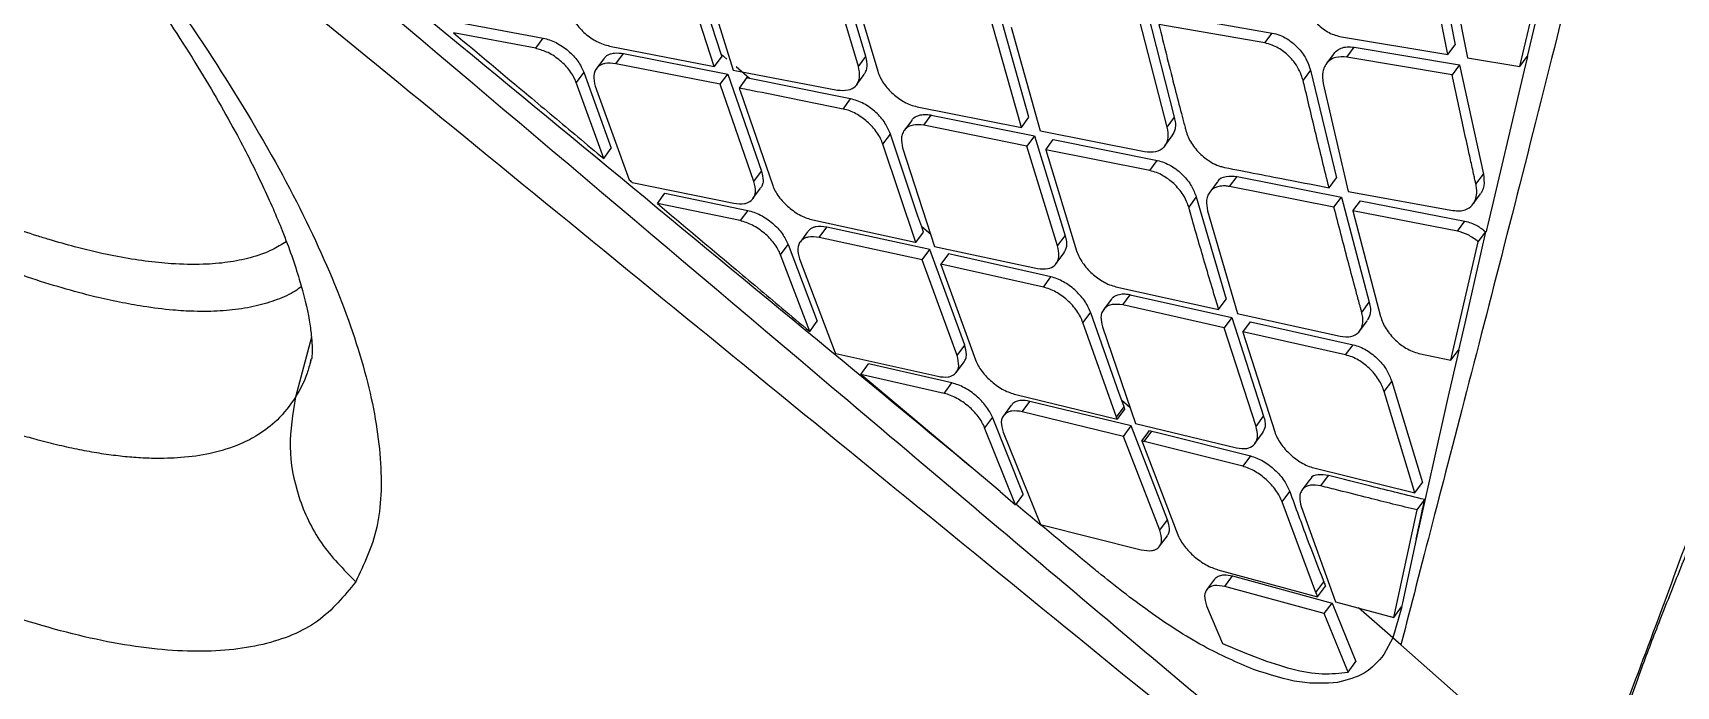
# Model space of a CAD drawing. Extents: x 832 to 912, y 781 to 934.
# Drawn here: x 899.266 to 901.46, y 873.64 to 874.512 of the extents above; entities that cross this region are included whole.
import ezdxf

# ---------------------------------------------------------------- set-up
doc = ezdxf.new("R2010")
doc.units = 0
doc.header["$MEASUREMENT"] = 0
doc.layers.add('1', color=4, linetype='Continuous')

# ---------------------------------------------------------------- blocks, each defined once
blk = doc.blocks.new('2026 SOVEREIGN HL')
at = {"layer": '1', "color": 3, "linetype": 'Continuous', "lineweight": 25}
for p, q in [((69.4059, 77.5516), (69.436, 77.4015)), ((69.522, 77.3726), (69.566, 77.5573)), ((68.1073, 77.4006), (67.9497, 77.5304)), ((69.4262, 77.3882), (69.3961, 77.5383)), ((69.4222, 77.5345), (69.4521, 77.3839)), ((68.4463, 77.3724), (68.4036, 77.5054)), ((68.4135, 77.5189), (68.4554, 77.3891)), ((68.4303, 77.5008), (68.4717, 77.3675)), ((68.639, 77.3723), (68.599, 77.5073)), ((68.6489, 77.3858), (68.6089, 77.5207)), ((68.6246, 77.5027), (68.6647, 77.3661)), ((69.5502, 77.4634), (69.5318, 77.3859)), ((68.8666, 77.3046), (68.8276, 77.4426)), ((69.0244, 77.4464), (69.0608, 77.3048)), ((69.05, 77.4419), (69.1914, 77.4171)), ((68.2081, 77.3967), (68.0984, 77.4173)), ((68.1084, 77.4309), (68.2181, 77.4103)), ((68.8566, 77.2911), (68.8177, 77.4292)), ((68.8819, 77.286), (68.8432, 77.4245)), ((69.0145, 77.433), (69.0509, 77.2914)), ((69.1815, 77.4038), (69.0402, 77.4285)), ((69.1815, 77.4038), (69.1914, 77.4171)), ((68.2081, 77.3967), (68.2181, 77.4103)), ((68.3068, 77.3997), (68.4418, 77.3733)), ((69.284, 77.4118), (69.4262, 77.3882)), ((69.2913, 77.3849), (69.3011, 77.3982)), ((69.3011, 77.3982), (69.4417, 77.3745)), ((69.4262, 77.3882), (69.436, 77.4015)), ((68.299, 77.3828), (68.2889, 77.3692)), ((68.315, 77.3761), (68.3251, 77.3897)), ((68.4544, 77.3487), (68.315, 77.3761)), ((68.3251, 77.3897), (68.4644, 77.3623)), ((68.4418, 77.3733), (68.4463, 77.3724)), ((68.4564, 77.3861), (68.4464, 77.3725)), ((68.4554, 77.3891), (68.4564, 77.3861)), ((68.4633, 77.3824), (68.4554, 77.3891)), ((68.4934, 77.3565), (68.4756, 77.3718)), ((68.639, 77.3723), (68.6489, 77.3858)), ((69.2733, 77.389), (69.2635, 77.3758)), ((69.4318, 77.3611), (69.2913, 77.3849)), ((69.4417, 77.3744), (69.4318, 77.3611)), ((69.4417, 77.3745), (69.4735, 77.2284)), ((69.4521, 77.3839), (69.522, 77.3726)), ((69.522, 77.3726), (69.5318, 77.3859)), ((69.5322, 77.3858), (69.5278, 77.3673)), ((68.2722, 77.3648), (68.2622, 77.3511)), ((68.2989, 77.2494), (68.2622, 77.3511)), ((68.2722, 77.3648), (68.309, 77.2631)), ((68.4544, 77.3487), (68.4644, 77.3622)), ((68.4994, 77.2187), (68.4544, 77.3487)), ((68.4644, 77.3623), (68.5095, 77.2324)), ((68.4717, 77.3675), (68.6109, 77.341)), ((68.6105, 77.3329), (68.4934, 77.3565)), ((68.6368, 77.3483), (68.6468, 77.3619)), ((69.2425, 77.3675), (69.2327, 77.3542)), ((69.2425, 77.3676), (69.2774, 77.2238)), ((69.2596, 77.3498), (69.2928, 77.2055)), ((69.5278, 77.3673), (69.4997, 77.2481)), ((68.2875, 77.3462), (68.3328, 77.221)), ((68.4809, 77.3398), (68.5246, 77.2135)), ((68.6286, 77.3292), (68.6105, 77.3329)), ((68.6186, 77.3156), (68.6286, 77.3292)), ((68.7174, 77.3187), (68.8566, 77.2911)), ((68.7263, 77.294), (68.7363, 77.3075)), ((68.7363, 77.3075), (68.8739, 77.2798)), ((68.8566, 77.2911), (68.8666, 77.3045)), ((69.0608, 77.3048), (69.0509, 77.2914)), ((68.6716, 77.2686), (68.6817, 77.2822)), ((68.7184, 77.1727), (68.6818, 77.282)), ((68.7101, 77.3004), (68.7001, 77.2869)), ((68.8639, 77.2662), (68.7263, 77.294)), ((69.0212, 77.2585), (68.8819, 77.286)), ((68.2989, 77.2494), (68.309, 77.2631)), ((68.7158, 77.1375), (68.6716, 77.2686)), ((68.698, 77.2636), (68.7407, 77.132)), ((68.8739, 77.2798), (68.8639, 77.2662)), ((68.905, 77.1328), (68.8639, 77.2662)), ((68.8739, 77.2798), (68.9151, 77.1464)), ((68.8892, 77.2612), (68.8991, 77.2747)), ((68.8892, 77.2612), (68.9304, 77.1261)), ((69.0282, 77.2333), (68.8892, 77.2612)), ((68.8991, 77.2747), (69.0382, 77.2468)), ((69.048, 77.2663), (69.0579, 77.2798)), ((69.0282, 77.2333), (69.0381, 77.2468)), ((69.4997, 77.2482), (69.4793, 77.1612)), ((68.337, 77.2174), (68.4725, 77.1897)), ((68.4994, 77.2187), (68.5095, 77.2324)), ((69.1179, 77.2178), (69.108, 77.2044)), ((69.1347, 77.2121), (69.1446, 77.2255)), ((69.1446, 77.2256), (69.2839, 77.198)), ((69.2675, 77.2104), (69.2774, 77.2238)), ((69.4636, 77.2151), (69.4735, 77.2284)), ((68.3705, 77.1894), (68.3807, 77.2031)), ((68.3807, 77.2031), (68.4912, 77.1802)), ((68.4982, 77.196), (68.5083, 77.2097)), ((69.09, 77.1982), (69.0801, 77.1847)), ((69.09, 77.1982), (69.1301, 77.0616)), ((69.274, 77.1846), (69.1347, 77.2121)), ((69.274, 77.1845), (69.2839, 77.198)), ((69.2839, 77.198), (69.3211, 77.0575)), ((69.2928, 77.2055), (69.4328, 77.1801)), ((69.4598, 77.1888), (69.4697, 77.2022)), ((68.481, 77.1665), (68.3705, 77.1893)), ((68.4911, 77.1802), (68.481, 77.1665)), ((68.7235, 77.1582), (68.7184, 77.1727)), ((69.1053, 77.1796), (69.145, 77.0424)), ((69.2993, 77.1796), (69.3362, 77.0386)), ((69.4389, 77.1525), (69.2993, 77.1796)), ((69.3092, 77.193), (69.4488, 77.1659)), ((68.5712, 77.1517), (68.5611, 77.1379)), ((68.5782, 77.1674), (68.7148, 77.1377)), ((68.5866, 77.1441), (68.5968, 77.1578)), ((68.7342, 77.1278), (68.5968, 77.1578)), ((68.7158, 77.1375), (68.7259, 77.1513)), ((68.7259, 77.1513), (68.7235, 77.1582)), ((68.7356, 77.1478), (68.7235, 77.1582)), ((69.4389, 77.1525), (69.4488, 77.1659)), ((69.4667, 77.1383), (69.4766, 77.1517)), ((69.4765, 77.1516), (69.4706, 77.1258)), ((69.478, 77.1559), (69.477, 77.1514)), ((69.4793, 77.1612), (69.4781, 77.1559)), ((68.535, 77.1209), (68.5452, 77.1346)), ((68.5452, 77.1346), (68.5841, 77.0324)), ((68.7241, 77.114), (68.5866, 77.1441)), ((68.7241, 77.114), (68.7342, 77.1278)), ((68.7809, 77.0001), (68.7342, 77.1278)), ((68.7407, 77.132), (68.8779, 77.1028)), ((68.905, 77.1328), (68.9151, 77.1464)), ((69.4302, 76.98), (69.4667, 77.1383)), ((68.5739, 77.0186), (68.535, 77.1209)), ((68.5601, 77.1155), (68.6078, 76.9901)), ((68.7707, 76.9862), (68.7241, 77.114)), ((68.7591, 77.1222), (68.7489, 77.1085)), ((68.8859, 77.0777), (68.7489, 77.1085)), ((68.7491, 77.108), (68.7954, 76.9805)), ((68.7672, 77.1204), (68.7591, 77.1222)), ((68.8804, 77.095), (68.7672, 77.1204)), ((68.9032, 77.1093), (68.9133, 77.123)), ((69.4706, 77.1258), (69.4485, 77.0297)), ((68.896, 77.0915), (68.8804, 77.095)), ((68.8859, 77.0777), (68.896, 77.0914)), ((68.9828, 77.0783), (69.12, 77.0479)), ((68.9919, 77.0539), (69.002, 77.0676)), ((69.002, 77.0676), (69.1376, 77.0371)), ((68.9488, 77.0442), (68.9387, 77.0305)), ((68.9492, 77.0432), (68.9488, 77.0442)), ((68.9872, 76.9357), (68.9492, 77.0432)), ((68.9764, 77.0613), (68.9663, 77.0476)), ((69.1275, 77.0234), (68.9919, 77.0539)), ((69.12, 77.0479), (69.1301, 77.0615)), ((69.1449, 77.0424), (69.2823, 77.0122)), ((69.3111, 77.0439), (69.3211, 77.0575)), ((68.5739, 77.0186), (68.5841, 77.0324)), ((68.9835, 76.9039), (68.9387, 77.0305)), ((68.9647, 77.0248), (69.0089, 76.8954)), ((69.1376, 77.037), (69.1275, 77.0234)), ((69.1699, 76.8916), (69.1275, 77.0234)), ((69.1376, 77.0371), (69.18, 76.9054)), ((69.1524, 77.0178), (69.1625, 77.0315)), ((69.1625, 77.0315), (69.2995, 77.0008)), ((69.3085, 77.0193), (69.3185, 77.0329)), ((69.4485, 77.0297), (69.4402, 76.9935)), ((67.9086, 77.0109), (67.8875, 76.9308)), ((68.7707, 76.9862), (68.7809, 77.0001)), ((69.2894, 76.9872), (69.1524, 77.0179)), ((69.1524, 77.0178), (69.1949, 76.8844)), ((69.2894, 76.9872), (69.2995, 77.0008)), ((67.9072, 76.9757), (67.9084, 76.9804)), ((67.9083, 76.9819), (67.9075, 76.9792)), ((68.6087, 76.9893), (68.7448, 76.9586)), ((68.6421, 76.9612), (68.6524, 76.9751)), ((68.7638, 76.9497), (68.6524, 76.9751)), ((68.7699, 76.9641), (68.7801, 76.978)), ((69.3875, 76.9893), (69.4302, 76.98)), ((69.4405, 76.9934), (69.4251, 76.9263)), ((69.4302, 76.98), (69.4402, 76.9935)), ((68.8281, 76.8046), (68.6421, 76.9612)), ((68.7536, 76.9358), (68.6421, 76.9612)), ((68.7536, 76.9358), (68.7638, 76.9497)), ((68.849, 76.9342), (68.9844, 76.9015)), ((68.9906, 76.9264), (68.9872, 76.9357)), ((69.341, 76.9383), (69.3511, 76.9519)), ((69.3821, 76.803), (69.341, 76.9383)), ((69.3511, 76.9519), (69.3923, 76.8168)), ((68.843, 76.9199), (68.8327, 76.906)), ((68.8577, 76.9113), (68.8679, 76.9252)), ((68.993, 76.8784), (68.8577, 76.9113)), ((69.0033, 76.8923), (68.8679, 76.9252)), ((68.9835, 76.9039), (68.9938, 76.9178)), ((68.9938, 76.9178), (68.9906, 76.9264)), ((69.0016, 76.9168), (68.9906, 76.9264)), ((69.4253, 76.9262), (69.4067, 76.8445)), ((68.8178, 76.904), (68.8075, 76.89)), ((68.8488, 76.7872), (68.8075, 76.89)), ((68.8591, 76.8013), (68.8178, 76.904)), ((68.993, 76.8784), (69.0032, 76.8923)), ((69.0517, 76.767), (69.0033, 76.8923)), ((69.0089, 76.8954), (69.1438, 76.8631)), ((69.1699, 76.8916), (69.18, 76.9054)), ((68.8322, 76.8842), (68.8819, 76.7605)), ((69.0413, 76.753), (68.993, 76.8784)), ((69.0175, 76.8723), (69.0657, 76.7467)), ((69.0205, 76.8715), (69.0308, 76.8854)), ((69.1521, 76.8384), (69.0205, 76.8715)), ((69.0277, 76.8862), (69.0308, 76.8855)), ((69.0308, 76.8855), (69.0403, 76.8831)), ((69.0403, 76.8831), (69.1623, 76.8523)), ((69.1685, 76.8688), (69.1787, 76.8826)), ((69.1623, 76.8523), (69.1521, 76.8384)), ((69.4068, 76.8444), (69.401, 76.8187)), ((69.2416, 76.8206), (69.2314, 76.8068)), ((69.2471, 76.8364), (69.3821, 76.803)), ((69.2564, 76.8122), (69.2666, 76.8261)), ((68.8281, 76.8046), (68.8487, 76.7872)), ((68.8591, 76.8012), (68.8487, 76.7872)), ((69.2047, 76.7909), (69.215, 76.8048)), ((69.3821, 76.803), (69.3923, 76.8168)), ((69.4012, 76.8186), (69.3838, 76.7411)), ((69.2499, 76.67), (69.2047, 76.7909)), ((69.2303, 76.7847), (69.2762, 76.6576)), ((69.3537, 76.6367), (69.3849, 76.7801)), ((69.3849, 76.7801), (69.3951, 76.7939)), ((68.8819, 76.7605), (69.0166, 76.7269)), ((69.0413, 76.753), (69.0517, 76.767)), ((69.0411, 76.7316), (69.0515, 76.7456)), ((69.3838, 76.7411), (69.3653, 76.656)), ((69.1191, 76.7003), (69.2522, 76.6643)), ((69.1282, 76.6778), (69.1386, 76.692)), ((69.1386, 76.692), (69.2716, 76.6558)), ((69.2567, 76.6936), (69.2603, 76.6842)), ((69.1143, 76.6875), (69.1039, 76.6734)), ((69.2611, 76.6417), (69.1282, 76.6778)), ((69.2499, 76.67), (69.2603, 76.6841)), ((69.2522, 76.6643), (69.2626, 76.6784)), ((69.1039, 76.6523), (69.1252, 76.6017)), ((69.2611, 76.6417), (69.2715, 76.6558)), ((69.2716, 76.6558), (69.3033, 76.5777)), ((69.2762, 76.6576), (69.3537, 76.6367)), ((69.3524, 76.6093), (69.3069, 76.6493)), ((69.3645, 76.6506), (69.3525, 76.6094)), ((69.3537, 76.6367), (69.3641, 76.6508)), ((69.3653, 76.656), (69.3641, 76.6508)), ((69.2928, 76.5635), (69.2611, 76.6417)), ((69.3525, 76.6093), (69.3406, 76.587)), ((69.3633, 76.5998), (69.3525, 76.6093)), ((69.5532, 76.4322), (69.3633, 76.5998)), ((69.2928, 76.5635), (69.3033, 76.5777))]:
    blk.add_line(p, q, dxfattribs=at)
at = {"layer": '1', "color": 3, "linetype": 'Continuous', "lineweight": 25, "flags": 128}
for points in [[(68.4897, 77.3572), (68.4841, 77.3496), (68.4796, 77.3436)], [(69.2993, 77.1796), (69.3049, 77.1871), (69.3092, 77.193)], [(68.9947, 76.9153), (68.9889, 76.9076), (68.9844, 76.9015)], [(69.0175, 76.8723), (69.0232, 76.8801), (69.0277, 76.8862)]]:
    blk.add_lwpolyline(points, dxfattribs=at)
at = {"layer": '1', "color": 3, "linetype": 'Continuous', "lineweight": 25}
for points, knots in [([(61.3533, 82.7876), (61.4809, 82.6836), (61.7413, 82.4714), (62.1237, 82.1604), (62.4895, 81.8632), (62.8226, 81.5926), (63.1215, 81.3499), (63.3865, 81.1347), (63.6181, 80.9467), (63.818, 80.7843), (64.0052, 80.6322), (64.1895, 80.4824), (64.3846, 80.3237), (64.5854, 80.1603), (64.7957, 79.9891), (65.0202, 79.8062), (65.2592, 79.6114), (65.5153, 79.4025), (65.7928, 79.1761), (66.1009, 78.9244), (66.4468, 78.6418), (66.8224, 78.3345), (67.2266, 78.0038), (67.6579, 77.651), (68.1234, 77.2704), (68.6072, 76.8749), (68.9361, 76.6068), (69.0982, 76.4746)], [0, 0, 0, 0, 0.049445, 0.100866, 0.148055, 0.191016, 0.22976, 0.263698, 0.293563, 0.319356, 0.341079, 0.366002, 0.390687, 0.416599, 0.443737, 0.472101, 0.503524, 0.536326, 0.571311, 0.611051, 0.655739, 0.705377, 0.75672, 0.812473, 0.872625, 0.937195, 1, 1, 1, 1]), ([(69.6303, 76.431), (69.6467, 76.4741), (69.6794, 76.5602), (69.7343, 76.7073), (69.7936, 76.8716), (69.8593, 77.0552), (69.935, 77.2576), (70.0155, 77.4808), (70.104, 77.7159), (70.2105, 78.0123), (70.3381, 78.3732), (70.4828, 78.7994), (70.6241, 79.2349), (70.7606, 79.6763), (70.8465, 79.9748), (70.8893, 80.1238)], [0, 0, 0, 0, 0.062561, 0.125095, 0.187382, 0.249789, 0.312754, 0.37631, 0.439125, 0.501607, 0.601699, 0.701611, 0.80118, 0.900669, 1, 1, 1, 1]), ([(70.9043, 80.1192), (70.8688, 79.9955), (70.7959, 79.7418), (70.6815, 79.3689), (70.562, 78.9933), (70.4407, 78.6286), (70.3189, 78.2749), (70.2218, 78.0006), (70.1492, 77.7983), (70.0985, 77.6596), (70.0487, 77.5247), (70.0005, 77.3954), (69.9555, 77.2729), (69.9117, 77.1564), (69.8691, 77.0473), (69.8297, 76.9449), (69.7955, 76.8546), (69.7658, 76.7762), (69.737, 76.7032), (69.7098, 76.6351), (69.6819, 76.563), (69.6583, 76.4933), (69.6393, 76.4502), (69.6306, 76.4307)], [0, 0, 0, 0, 0.082249, 0.168726, 0.250938, 0.337837, 0.421226, 0.501438, 0.538138, 0.573957, 0.608923, 0.645818, 0.681064, 0.714276, 0.751294, 0.786327, 0.81865, 0.848238, 0.87506, 0.90615, 0.934321, 0.970126, 1, 1, 1, 1]), ([(69.1122, 76.5144), (69.1118, 76.5148), (69.1082, 76.5178), (69.0962, 76.5278), (69.0536, 76.5638), (68.8946, 76.6979), (68.2765, 77.2205), (67.0549, 78.2558), (65.9379, 79.1734), (65.2946, 79.7019)], [0, 0, 0, 0, 0.000353, 0.002828, 0.009436, 0.033986, 0.128384, 0.498019, 1, 1, 1, 1]), ([(70.0429, 79.6631), (70.0171, 79.5069), (69.9655, 79.1938), (69.8764, 78.7389), (69.7834, 78.301), (69.6983, 77.9308), (69.6251, 77.6263), (69.5647, 77.3827), (69.5072, 77.156), (69.4536, 76.9482), (69.4043, 76.7585), (69.3769, 76.6526), (69.3633, 76.5998)], [0, 0, 0, 0, 0.1280883, 0.2568047, 0.3836103, 0.5088301, 0.5930085, 0.6749206, 0.7545366, 0.8369036, 0.9186293, 1, 1, 1, 1]), ([(67.9677, 76.6843), (67.9522, 76.6652), (67.9214, 76.6272), (67.8466, 76.5972), (67.7528, 76.5877), (67.6395, 76.6005), (67.5086, 76.6355), (67.3625, 76.692), (67.2036, 76.7685), (67.0348, 76.8633), (66.8586, 76.975), (66.678, 77.1015), (66.496, 77.2403), (66.3154, 77.389), (66.1394, 77.5449), (65.971, 77.7055), (65.813, 77.8682), (65.6678, 78.0302), (65.5383, 78.1887), (65.4268, 78.3412), (65.3354, 78.4851), (65.2658, 78.618), (65.2189, 78.738), (65.1961, 78.8428), (65.1962, 78.9319), (65.2167, 78.9758), (65.227, 78.9977)], [0, 0, 0, 0, 0.041592, 0.083214, 0.124887, 0.166634, 0.208282, 0.250094, 0.291784, 0.333525, 0.375239, 0.416796, 0.458576, 0.500203, 0.541828, 0.583472, 0.625154, 0.666837, 0.708546, 0.750195, 0.791886, 0.833564, 0.875219, 0.916884, 0.958438, 1, 1, 1, 1]), ([(67.8875, 76.9308), (67.8798, 76.9201), (67.8657, 76.9006), (67.8397, 76.8811), (67.8103, 76.8658), (67.7764, 76.8551), (67.7369, 76.8495), (67.7031, 76.8486), (67.6748, 76.8498), (67.6505, 76.8521), (67.6253, 76.8556), (67.5991, 76.8603), (67.5719, 76.8662), (67.5456, 76.8728), (67.5158, 76.8813), (67.487, 76.8904), (67.4564, 76.9012), (67.4275, 76.9119), (67.3943, 76.9252), (67.332, 76.9518), (67.2414, 76.9954), (67.147, 77.0474), (67.0805, 77.0866), (67.0406, 77.1109), (67.0002, 77.1363), (66.9595, 77.1626), (66.9207, 77.1883), (66.8786, 77.2168), (66.8227, 77.2558), (66.7462, 77.3111), (66.661, 77.3757), (66.5802, 77.4396), (66.5102, 77.497), (66.4397, 77.5565), (66.3671, 77.6198), (66.2909, 77.6886), (66.2198, 77.7552), (66.1532, 77.8197), (66.0868, 77.8861), (66.0147, 77.961), (65.9417, 78.0405), (65.8737, 78.118), (65.8223, 78.1796), (65.7834, 78.2279), (65.7478, 78.2735), (65.7095, 78.3244), (65.6719, 78.3773), (65.6372, 78.4287), (65.6046, 78.4798), (65.5692, 78.5398), (65.5356, 78.6032), (65.5059, 78.6689), (65.4851, 78.7258), (65.4724, 78.7725), (65.4645, 78.8148), (65.4616, 78.8506), (65.4629, 78.884), (65.4671, 78.9095), (65.4741, 78.9323), (65.4807, 78.9468), (65.4854, 78.9549), (65.4868, 78.9572), (65.4872, 78.9579), (65.4874, 78.9582)], [0, 0, 0, 0, 0.02542, 0.04617, 0.062237, 0.0865, 0.107295, 0.124614, 0.135021, 0.145431, 0.155844, 0.16626, 0.176679, 0.1871, 0.195617, 0.20888, 0.217293, 0.226893, 0.237681, 0.249656, 0.286176, 0.31973, 0.330747, 0.341765, 0.352782, 0.363799, 0.374817, 0.383992, 0.397482, 0.41936, 0.444455, 0.464566, 0.483075, 0.499981, 0.520841, 0.541703, 0.562565, 0.580476, 0.599015, 0.621173, 0.646416, 0.669062, 0.690048, 0.701844, 0.713042, 0.732021, 0.749364, 0.763487, 0.782074, 0.800394, 0.825398, 0.850387, 0.875359, 0.895022, 0.911607, 0.934725, 0.949433, 0.966918, 0.980715, 0.9945, 0.998285, 0.999402, 1, 1, 1, 1]), ([(67.2937, 77.949), (67.3269, 77.9143), (67.3833, 77.8555), (67.4528, 77.7775), (67.5095, 77.7112), (67.5672, 77.6407), (67.6293, 77.5602), (67.6957, 77.4677), (67.7575, 77.3727), (67.8077, 77.2856), (67.8445, 77.2124), (67.8727, 77.1476), (67.8945, 77.085), (67.9049, 77.0407), (67.9086, 77.0137), (67.9097, 76.9973), (67.9094, 76.9861), (67.909, 76.9832), (67.9087, 76.9815)], [0, 0, 0, 0, 0.077641, 0.131599, 0.174836, 0.226998, 0.292219, 0.361079, 0.44691, 0.527525, 0.590395, 0.653608, 0.73109, 0.813048, 0.851314, 0.886564, 0.934015, 1, 1, 1, 1]), ([(67.3788, 77.8793), (67.3903, 77.8676), (67.4543, 77.8016), (67.5574, 77.6806), (67.6845, 77.5198), (67.7915, 77.3643), (67.8783, 77.2167), (67.9432, 77.0796), (67.9856, 76.9552), (68.0041, 76.8463), (68.0007, 76.753), (67.9787, 76.7072), (67.9677, 76.6843)], [0, 0, 0, 0, 0.023612, 0.132367, 0.241049, 0.34954, 0.457691, 0.566253, 0.674398, 0.782854, 0.891463, 1, 1, 1, 1]), ([(69.2331, 77.4616), (69.235, 77.4559), (69.2387, 77.4443), (69.2516, 77.4285), (69.2674, 77.4164), (69.2785, 77.4133), (69.284, 77.4118)], [0, 0, 0, 0, 0.249427, 0.499804, 0.749226, 1, 1, 1, 1]), ([(68.2531, 77.4457), (68.2541, 77.4431), (68.2562, 77.4379), (68.2627, 77.4277), (68.2737, 77.4159), (68.2871, 77.4068), (68.2983, 77.4017), (68.3039, 77.4004), (68.3068, 77.3997)], [0, 0, 0, 0, 0.130179, 0.256937, 0.50026, 0.738321, 0.866217, 1, 1, 1, 1]), ([(68.0984, 77.4173), (68.1318, 77.3893), (68.1872, 77.343), (68.254, 77.287), (68.2874, 77.2591), (68.2989, 77.2494)], [0, 0, 0, 0, 0.500002, 0.827343, 1, 1, 1, 1]), ([(69.0402, 77.4285), (69.0468, 77.4017), (69.0564, 77.3632), (69.0675, 77.32), (69.0725, 77.301), (69.0747, 77.2927), (69.0757, 77.2888), (69.0761, 77.2873), (69.0763, 77.2865)], [0, 0, 0, 0, 0.562909, 0.808021, 0.91571, 0.967633, 0.983716, 1, 1, 1, 1]), ([(69.1914, 77.4171), (69.1948, 77.4163), (69.2014, 77.4147), (69.2112, 77.4097), (69.2199, 77.4034), (69.2293, 77.3942), (69.238, 77.3819), (69.2411, 77.3721), (69.2425, 77.3676)], [0, 0, 0, 0, 0.15595, 0.303026, 0.441245, 0.570683, 0.802331, 1, 1, 1, 1]), ([(68.7902, 76.8365), (68.738, 76.8797), (68.5105, 77.0679), (68.2827, 77.2558), (68.1073, 77.4006)], [0, 0, 0, 0, 0.229499, 1, 1, 1, 1]), ([(68.2622, 77.3511), (68.2611, 77.3537), (68.259, 77.3588), (68.254, 77.3664), (68.2479, 77.3737), (68.2408, 77.3803), (68.2329, 77.3862), (68.2226, 77.3924), (68.2134, 77.3951), (68.2086, 77.3965), (68.2081, 77.3967)], [0, 0, 0, 0, 0.129162, 0.25533, 0.378837, 0.500079, 0.62365, 0.750221, 0.973059, 1, 1, 1, 1]), ([(68.2181, 77.4103), (68.2209, 77.4096), (68.2265, 77.4083), (68.2352, 77.4045), (68.2437, 77.3995), (68.2516, 77.3935), (68.2586, 77.3868), (68.2666, 77.3771), (68.27, 77.3697), (68.2722, 77.3648)], [0, 0, 0, 0, 0.130499, 0.258889, 0.385381, 0.510355, 0.634074, 0.756894, 1, 1, 1, 1]), ([(69.2327, 77.3542), (69.2325, 77.3547), (69.232, 77.3562), (69.2306, 77.3612), (69.2271, 77.3692), (69.221, 77.3785), (69.212, 77.3884), (69.2019, 77.3961), (69.1908, 77.4016), (69.1848, 77.403), (69.1815, 77.4038)], [0, 0, 0, 0, 0.025415, 0.070384, 0.21946, 0.371809, 0.495774, 0.723908, 0.851147, 1, 1, 1, 1]), ([(69.2734, 77.3889), (69.2746, 77.3903), (69.2772, 77.3937), (69.2834, 77.3971), (69.2915, 77.3992), (69.2978, 77.3985), (69.3011, 77.3982)], [0, 0, 0, 0, 0.193549, 0.446393, 0.715197, 1, 1, 1, 1]), ([(68.315, 77.3761), (68.3099, 77.3766), (68.303, 77.3773), (68.295, 77.3747), (68.2887, 77.3703), (68.2841, 77.3608), (68.2864, 77.3511), (68.2875, 77.3462)], [0, 0, 0, 0, 0.249243, 0.33356, 0.500611, 0.751123, 1, 1, 1, 1]), ([(68.2992, 77.3827), (68.2996, 77.3832), (68.3011, 77.386), (68.3059, 77.3887), (68.3141, 77.3911), (68.321, 77.3902), (68.3251, 77.3897)], [0, 0, 0, 0, 0.08145, 0.383991, 0.638127, 1, 1, 1, 1]), ([(68.6109, 77.341), (68.6159, 77.3406), (68.6254, 77.3398), (68.6326, 77.3438), (68.6368, 77.348), (68.6393, 77.3521), (68.6414, 77.3603), (68.6399, 77.3677), (68.639, 77.3723)], [0, 0, 0, 0, 0.248747, 0.467819, 0.498986, 0.640637, 0.771452, 1, 1, 1, 1]), ([(68.6466, 77.362), (68.6475, 77.3633), (68.6496, 77.3662), (68.6513, 77.3739), (68.6499, 77.3812), (68.6489, 77.3858)], [0, 0, 0, 0, 0.219864, 0.504027, 1, 1, 1, 1]), ([(69.2913, 77.3849), (69.2861, 77.3852), (69.2757, 77.3858), (69.266, 77.3796), (69.261, 77.3721), (69.258, 77.3632), (69.2589, 77.3551), (69.2596, 77.3498)], [0, 0, 0, 0, 0.249565, 0.499454, 0.630939, 0.758301, 1, 1, 1, 1]), ([(67.8948, 77.0781), (67.8923, 77.0762), (67.883, 77.0692), (67.8629, 77.0607), (67.8351, 77.052), (67.8041, 77.0468), (67.7757, 77.0451), (67.749, 77.0453), (67.7208, 77.047), (67.6875, 77.0511), (67.6525, 77.0574), (67.6026, 77.0685), (67.5303, 77.0895), (67.4323, 77.1264), (67.3287, 77.1732), (67.2208, 77.2289), (67.119, 77.2873), (67.0494, 77.3301), (67.0181, 77.3504), (67.0148, 77.3526)], [0, 0, 0, 0, 0.019852, 0.072632, 0.125918, 0.180313, 0.231618, 0.258338, 0.297651, 0.349804, 0.389176, 0.427907, 0.527438, 0.628683, 0.726658, 0.822855, 0.921199, 0.991636, 1, 1, 1, 1]), ([(68.4934, 77.3565), (68.4927, 77.3566), (68.4915, 77.3568), (68.4902, 77.3571), (68.4897, 77.3572)], [0, 0, 0, 0, 0.5601537, 1, 1, 1, 1]), ([(68.6647, 77.3661), (68.6657, 77.3634), (68.6676, 77.3581), (68.6724, 77.3501), (68.6783, 77.3425), (68.6873, 77.3335), (68.6978, 77.3261), (68.7088, 77.3208), (68.7145, 77.3194), (68.7174, 77.3187)], [0, 0, 0, 0, 0.127981, 0.253964, 0.378217, 0.50113, 0.734403, 0.863211, 1, 1, 1, 1]), ([(69.2675, 77.2104), (69.2616, 77.234), (69.2502, 77.2797), (69.2394, 77.3264), (69.2339, 77.3491), (69.2338, 77.3495), (69.2333, 77.351), (69.2331, 77.3526), (69.2327, 77.3541), (69.2327, 77.3542), (69.2327, 77.3542), (69.2327, 77.3542)], [0, 0, 0, 0, 0.49662, 0.95996, 0.965999, 0.968099, 0.968329, 0.997852, 0.999379, 0.999925, 1, 1, 1, 1]), ([(69.4636, 77.2151), (69.4634, 77.2159), (69.4631, 77.2174), (69.4625, 77.22), (69.4616, 77.2239), (69.4601, 77.2308), (69.4573, 77.2432), (69.4525, 77.265), (69.4437, 77.3052), (69.4365, 77.3389), (69.4318, 77.3611)], [0, 0, 0, 0, 0.01706, 0.030414, 0.054405, 0.097309, 0.17404, 0.310539, 0.546079, 1, 1, 1, 1]), ([(68.4796, 77.3436), (68.4799, 77.3429), (68.4803, 77.3416), (68.4807, 77.3404), (68.4809, 77.3398)], [0, 0, 0, 0, 0.559926, 1, 1, 1, 1]), ([(68.6186, 77.3156), (68.5955, 77.3203), (68.555, 77.3284), (68.5102, 77.3375), (68.4875, 77.342), (68.4817, 77.3432), (68.4802, 77.3435), (68.4798, 77.3436), (68.4796, 77.3436), (68.4796, 77.3436)], [0, 0, 0, 0, 0.5, 0.872876, 0.967161, 0.991256, 0.997551, 0.999747, 1, 1, 1, 1]), ([(68.6817, 77.2822), (68.6796, 77.2871), (68.6754, 77.2971), (68.6647, 77.3094), (68.6545, 77.3176), (68.6461, 77.3229), (68.6372, 77.327), (68.6315, 77.3285), (68.6286, 77.3292)], [0, 0, 0, 0, 0.234316, 0.477115, 0.6030697, 0.7320273, 0.8642512, 1, 1, 1, 1]), ([(68.6716, 77.2686), (68.6707, 77.2712), (68.6687, 77.2764), (68.6639, 77.2843), (68.6579, 77.2919), (68.6488, 77.3009), (68.6381, 77.3083), (68.6271, 77.3135), (68.6215, 77.3149), (68.6186, 77.3156)], [0, 0, 0, 0, 0.126577, 0.252105, 0.376873, 0.5013, 0.737031, 0.865148, 1, 1, 1, 1]), ([(68.7103, 77.3003), (68.7106, 77.3009), (68.7126, 77.3042), (68.7185, 77.3073), (68.7271, 77.3087), (68.733, 77.3082), (68.736, 77.3076), (68.7363, 77.3075)], [0, 0, 0, 0, 0.081681, 0.458719, 0.73773, 0.971441, 1, 1, 1, 1]), ([(69.0608, 77.3048), (69.0614, 77.302), (69.0625, 77.2965), (69.0621, 77.2874), (69.0592, 77.2828), (69.0575, 77.28)], [0, 0, 0, 0, 0.2843659, 0.560601, 1, 1, 1, 1]), ([(67.8748, 77.1382), (67.8688, 77.1345), (67.8546, 77.1258), (67.8283, 77.1168), (67.7974, 77.1104), (67.7625, 77.1075), (67.7256, 77.1082), (67.687, 77.1121), (67.6445, 77.119), (67.6014, 77.1288), (67.5646, 77.1393), (67.5358, 77.1482), (67.5061, 77.1582), (67.4688, 77.172), (67.4345, 77.1858), (67.4016, 77.1999), (67.3681, 77.2148), (67.3273, 77.234), (67.2789, 77.2582), (67.2403, 77.2784), (67.2177, 77.291), (67.2141, 77.293)], [0, 0, 0, 0, 0.053932, 0.127358, 0.193685, 0.258834, 0.33568, 0.393839, 0.452458, 0.536709, 0.584221, 0.606443, 0.654182, 0.701973, 0.749771, 0.782163, 0.822261, 0.870022, 0.925363, 0.988155, 1, 1, 1, 1]), ([(68.7263, 77.294), (68.7212, 77.2944), (68.7111, 77.2954), (68.702, 77.2901), (68.6976, 77.2833), (68.6956, 77.2752), (68.6971, 77.2681), (68.698, 77.2636)], [0, 0, 0, 0, 0.248782, 0.498667, 0.64283, 0.774519, 1, 1, 1, 1]), ([(69.0509, 77.2914), (69.0518, 77.2863), (69.053, 77.2786), (69.0505, 77.27), (69.0459, 77.2628), (69.0364, 77.2571), (69.0263, 77.258), (69.0212, 77.2585)], [0, 0, 0, 0, 0.235751, 0.364662, 0.500764, 0.749768, 1, 1, 1, 1]), ([(69.0763, 77.2865), (69.0772, 77.2838), (69.0789, 77.2783), (69.0834, 77.27), (69.0892, 77.2621), (69.096, 77.2549), (69.1039, 77.2483), (69.1128, 77.2427), (69.1212, 77.2392), (69.1261, 77.238), (69.1279, 77.2376)], [0, 0, 0, 0, 0.12492, 0.249756, 0.374768, 0.500099, 0.622291, 0.766295, 0.912631, 1, 1, 1, 1]), ([(69.0382, 77.2468), (69.0412, 77.246), (69.0472, 77.2445), (69.0563, 77.24), (69.0648, 77.2343), (69.0746, 77.2255), (69.0845, 77.2131), (69.0882, 77.2031), (69.09, 77.1982)], [0, 0, 0, 0, 0.143059, 0.28072, 0.413094, 0.540353, 0.779122, 1, 1, 1, 1]), ([(69.1279, 77.2376), (69.1571, 77.2319), (69.2036, 77.2228), (69.2501, 77.2138), (69.2675, 77.2104)], [0, 0, 0, 0, 0.628047, 1, 1, 1, 1]), ([(68.3328, 77.221), (68.3336, 77.2203), (68.335, 77.2191), (68.3364, 77.218), (68.337, 77.2174)], [0, 0, 0, 0, 0.5600831, 1, 1, 1, 1]), ([(68.4725, 77.1897), (68.4777, 77.1891), (68.483, 77.1885), (68.4875, 77.1894), (68.4887, 77.1897), (68.4924, 77.1909), (68.4984, 77.1948), (68.5029, 77.2042), (68.5006, 77.2139), (68.4994, 77.2187)], [0, 0, 0, 0, 0.249321, 0.257938, 0.273073, 0.32298, 0.500752, 0.751399, 1, 1, 1, 1]), ([(68.5095, 77.2324), (68.5106, 77.2282), (68.5124, 77.2213), (68.511, 77.214), (68.509, 77.2111), (68.5081, 77.2099)], [0, 0, 0, 0, 0.4797607, 0.77075, 1, 1, 1, 1]), ([(69.0801, 77.1847), (69.0799, 77.1852), (69.0793, 77.1866), (69.0775, 77.1922), (69.0736, 77.1999), (69.067, 77.2088), (69.0582, 77.2181), (69.0478, 77.2257), (69.0369, 77.2311), (69.0312, 77.2325), (69.0282, 77.2333)], [0, 0, 0, 0, 0.024709, 0.07471, 0.251022, 0.3743, 0.500855, 0.731248, 0.86092, 1, 1, 1, 1]), ([(69.1184, 77.2176), (69.1186, 77.2182), (69.1205, 77.2227), (69.1294, 77.2265), (69.1396, 77.2259), (69.1446, 77.2255)], [0, 0, 0, 0, 0.071952, 0.536181, 1, 1, 1, 1]), ([(69.4735, 77.2284), (69.4741, 77.2231), (69.4751, 77.215), (69.4726, 77.2067), (69.4704, 77.2036), (69.4695, 77.2023)], [0, 0, 0, 0, 0.525754, 0.801026, 1, 1, 1, 1]), ([(68.5246, 77.2135), (68.5256, 77.211), (68.5276, 77.206), (68.5326, 77.1983), (68.5387, 77.191), (68.5458, 77.1842), (68.5536, 77.1783), (68.5647, 77.1715), (68.5728, 77.169), (68.5782, 77.1674)], [0, 0, 0, 0, 0.128331, 0.251112, 0.376292, 0.500378, 0.623495, 0.74963, 1, 1, 1, 1]), ([(69.1347, 77.2121), (69.1328, 77.2124), (69.1276, 77.2132), (69.1181, 77.2123), (69.11, 77.2078), (69.1055, 77.2007), (69.103, 77.1922), (69.1044, 77.1845), (69.1053, 77.1796)], [0, 0, 0, 0, 0.091981, 0.250215, 0.499744, 0.637359, 0.766694, 1, 1, 1, 1]), ([(69.4328, 77.1801), (69.436, 77.1798), (69.4418, 77.1791), (69.451, 77.1811), (69.4579, 77.1857), (69.4626, 77.1929), (69.4651, 77.2016), (69.4645, 77.2091), (69.4637, 77.2145), (69.4636, 77.2151)], [0, 0, 0, 0, 0.153985, 0.284159, 0.503224, 0.629069, 0.773851, 0.974213, 1, 1, 1, 1]), ([(68.3705, 77.1894), (68.4044, 77.1609), (68.4599, 77.1144), (68.5276, 77.0574), (68.5615, 77.0289), (68.5739, 77.0186)], [0, 0, 0, 0, 0.499998, 0.81798, 1, 1, 1, 1]), ([(68.4912, 77.1802), (68.4939, 77.1795), (68.4994, 77.1781), (68.5081, 77.1742), (68.5165, 77.1692), (68.5244, 77.1632), (68.5314, 77.1564), (68.5395, 77.1468), (68.5429, 77.1395), (68.5452, 77.1346)], [0, 0, 0, 0, 0.130849, 0.259317, 0.385759, 0.510552, 0.634066, 0.756745, 1, 1, 1, 1]), ([(69.12, 77.0479), (69.1133, 77.0704), (69.1003, 77.1138), (69.0875, 77.1581), (69.0815, 77.1798), (69.0813, 77.1802), (69.0813, 77.1803), (69.0807, 77.1816), (69.0806, 77.1832), (69.0801, 77.1846), (69.0801, 77.1847), (69.0801, 77.1847), (69.0801, 77.1847)], [0, 0, 0, 0, 0.496561, 0.960005, 0.966035, 0.967655, 0.968249, 0.968324, 0.997882, 0.9994, 0.999934, 1, 1, 1, 1]), ([(69.3111, 77.0439), (69.3111, 77.044), (69.3111, 77.0442), (69.311, 77.0445), (69.3109, 77.0448), (69.3109, 77.045), (69.3107, 77.0454), (69.3105, 77.0464), (69.3098, 77.0489), (69.3084, 77.054), (69.3057, 77.064), (69.3002, 77.0843), (69.2893, 77.1252), (69.2801, 77.1608), (69.274, 77.1845)], [0, 0, 0, 0, 0.001847, 0.003738, 0.006642, 0.007658, 0.007779, 0.015485, 0.0309, 0.061767, 0.12357, 0.247485, 0.4966, 1, 1, 1, 1]), ([(68.535, 77.1209), (68.534, 77.1234), (68.5318, 77.1284), (68.5267, 77.136), (68.5206, 77.1432), (68.5135, 77.1498), (68.5057, 77.1557), (68.4946, 77.1624), (68.4864, 77.1649), (68.481, 77.1665)], [0, 0, 0, 0, 0.129507, 0.255785, 0.379257, 0.5004, 0.62363, 0.749673, 1, 1, 1, 1]), ([(68.5968, 77.1578), (68.5917, 77.1584), (68.5848, 77.1593), (68.5772, 77.1568), (68.5732, 77.1547), (68.5717, 77.1521), (68.5715, 77.1515)], [0, 0, 0, 0, 0.461227, 0.616627, 0.924174, 1, 1, 1, 1]), ([(69.4667, 77.1383), (69.4622, 77.1417), (69.4531, 77.1486), (69.4437, 77.1512), (69.4389, 77.1525)], [0, 0, 0, 0, 0.498897, 1, 1, 1, 1]), ([(69.4488, 77.1659), (69.4542, 77.1644), (69.4638, 77.1616), (69.4728, 77.1546), (69.4768, 77.1515)], [0, 0, 0, 0, 0.562102, 1, 1, 1, 1]), ([(68.5866, 77.1441), (68.5815, 77.1447), (68.5758, 77.1454), (68.5704, 77.1441), (68.5666, 77.1429), (68.5608, 77.139), (68.5565, 77.1298), (68.5589, 77.1203), (68.5601, 77.1155)], [0, 0, 0, 0, 0.249123, 0.28053, 0.332972, 0.500687, 0.751402, 1, 1, 1, 1]), ([(68.7148, 77.1377), (68.715, 77.1377), (68.7153, 77.1376), (68.7157, 77.1376), (68.7158, 77.1375)], [0, 0, 0, 0, 0.560071, 1, 1, 1, 1]), ([(68.8779, 77.1028), (68.8828, 77.1022), (68.8922, 77.1012), (68.8991, 77.105), (68.9032, 77.109), (68.9056, 77.113), (68.9076, 77.121), (68.906, 77.1282), (68.905, 77.1328)], [0, 0, 0, 0, 0.248682, 0.470221, 0.49911, 0.641321, 0.772269, 1, 1, 1, 1]), ([(68.9151, 77.1464), (68.9157, 77.1438), (68.917, 77.1387), (68.917, 77.1301), (68.9145, 77.1258), (68.9129, 77.1232)], [0, 0, 0, 0, 0.2773003, 0.5499625, 1, 1, 1, 1]), ([(68.7491, 77.108), (68.7491, 77.1081), (68.749, 77.1082), (68.749, 77.1084), (68.7489, 77.1085)], [0, 0, 0, 0, 0.557272, 1, 1, 1, 1]), ([(68.9304, 77.1261), (68.9314, 77.1234), (68.9333, 77.1182), (68.9382, 77.1101), (68.9441, 77.1026), (68.9531, 77.0935), (68.9635, 77.086), (68.9744, 77.0806), (68.98, 77.0791), (68.9829, 77.0783)], [0, 0, 0, 0, 0.128008, 0.253927, 0.378079, 0.500965, 0.734016, 0.862934, 1, 1, 1, 1]), ([(68.9488, 77.0442), (68.9478, 77.0468), (68.9458, 77.0519), (68.9409, 77.0597), (68.9349, 77.0673), (68.9258, 77.0763), (68.9152, 77.0838), (68.9043, 77.0892), (68.8988, 77.0907), (68.896, 77.0915)], [0, 0, 0, 0, 0.12687, 0.252367, 0.376977, 0.501162, 0.736654, 0.864847, 1, 1, 1, 1]), ([(68.9387, 77.0305), (68.9377, 77.033), (68.9357, 77.0381), (68.9308, 77.046), (68.9248, 77.0535), (68.9157, 77.0626), (68.9051, 77.0701), (68.8942, 77.0754), (68.8887, 77.077), (68.8859, 77.0777)], [0, 0, 0, 0, 0.126882, 0.252384, 0.376981, 0.501138, 0.736695, 0.864888, 1, 1, 1, 1]), ([(68.9766, 77.0611), (68.977, 77.0617), (68.9788, 77.0649), (68.9845, 77.0677), (68.9928, 77.069), (68.9987, 77.0683), (69.0017, 77.0677), (69.002, 77.0676)], [0, 0, 0, 0, 0.082602, 0.453111, 0.729791, 0.967837, 1, 1, 1, 1]), ([(68.9919, 77.0539), (68.987, 77.0545), (68.977, 77.0557), (68.9682, 77.0507), (68.964, 77.0442), (68.9621, 77.0363), (68.9637, 77.0293), (68.9647, 77.0248)], [0, 0, 0, 0, 0.248669, 0.498765, 0.643399, 0.775246, 1, 1, 1, 1]), ([(69.2823, 77.0122), (69.2873, 77.0116), (69.2972, 77.0104), (69.3063, 77.0159), (69.311, 77.0229), (69.3129, 77.0302), (69.3126, 77.0374), (69.3114, 77.042), (69.3112, 77.0437), (69.3111, 77.0439)], [0, 0, 0, 0, 0.250071, 0.498671, 0.628287, 0.775265, 0.932799, 0.99148, 1, 1, 1, 1]), ([(69.3211, 77.0575), (69.3217, 77.0547), (69.3229, 77.0493), (69.3225, 77.0403), (69.3198, 77.0358), (69.3181, 77.0331)], [0, 0, 0, 0, 0.283515, 0.559566, 1, 1, 1, 1]), ([(69.3362, 77.0386), (69.337, 77.0359), (69.3388, 77.0304), (69.3434, 77.0221), (69.3491, 77.0142), (69.3578, 77.0049), (69.3679, 76.9972), (69.3787, 76.9916), (69.3845, 76.9901), (69.3875, 76.9893)], [0, 0, 0, 0, 0.124952, 0.24981, 0.374867, 0.500389, 0.726781, 0.857624, 1, 1, 1, 1]), ([(68.7799, 76.9781), (68.7808, 76.9793), (68.7827, 76.982), (68.7839, 76.9891), (68.782, 76.9959), (68.7809, 77.0001)], [0, 0, 0, 0, 0.230481, 0.519419, 1, 1, 1, 1]), ([(69.2995, 77.0008), (69.3025, 77), (69.3083, 76.9984), (69.3173, 76.9938), (69.3257, 76.988), (69.3355, 76.9792), (69.3454, 76.9667), (69.3492, 76.9567), (69.3511, 76.9519)], [0, 0, 0, 0, 0.142918, 0.280402, 0.412558, 0.53964, 0.778342, 1, 1, 1, 1]), ([(67.9075, 76.9792), (67.9061, 76.9736), (67.9015, 76.9557), (67.8932, 76.9409), (67.8875, 76.9308)], [0, 0, 0, 0, 0.310658, 1, 1, 1, 1]), ([(68.6077, 76.9901), (68.6079, 76.9899), (68.6082, 76.9897), (68.6085, 76.9894), (68.6087, 76.9893)], [0, 0, 0, 0, 0.559761, 1, 1, 1, 1]), ([(68.7448, 76.9586), (68.7498, 76.9579), (68.7554, 76.9571), (68.7606, 76.9582), (68.7644, 76.9593), (68.7701, 76.963), (68.7743, 76.9719), (68.7719, 76.9815), (68.7707, 76.9862)], [0, 0, 0, 0, 0.249217, 0.275046, 0.325672, 0.500957, 0.75175, 1, 1, 1, 1]), ([(68.7954, 76.9805), (68.7965, 76.9779), (68.7986, 76.9729), (68.8038, 76.9653), (68.8099, 76.958), (68.8169, 76.9513), (68.8247, 76.9454), (68.8357, 76.9385), (68.8437, 76.9359), (68.849, 76.9342)], [0, 0, 0, 0, 0.130337, 0.25681, 0.379914, 0.500271, 0.62323, 0.749261, 1, 1, 1, 1]), ([(69.341, 76.9383), (69.3401, 76.9409), (69.3383, 76.9462), (69.3337, 76.9544), (69.3279, 76.9623), (69.3191, 76.9716), (69.3088, 76.9794), (69.2979, 76.9849), (69.2923, 76.9864), (69.2894, 76.9872)], [0, 0, 0, 0, 0.123468, 0.247786, 0.373342, 0.500533, 0.731315, 0.860971, 1, 1, 1, 1]), ([(67.8875, 76.9308), (67.8837, 76.9088), (67.876, 76.8648), (67.8892, 76.7972), (67.9185, 76.734), (67.9513, 76.7009), (67.9677, 76.6843)], [0, 0, 0, 0, 0.250001, 0.499998, 0.75, 1, 1, 1, 1]), ([(68.8075, 76.89), (68.8064, 76.8925), (68.8042, 76.8974), (68.7991, 76.905), (68.7929, 76.9121), (68.7836, 76.9209), (68.7729, 76.9282), (68.7618, 76.9335), (68.7564, 76.935), (68.7536, 76.9358)], [0, 0, 0, 0, 0.129802, 0.256101, 0.379394, 0.500277, 0.738443, 0.866243, 1, 1, 1, 1]), ([(68.8178, 76.904), (68.8167, 76.9064), (68.8146, 76.9112), (68.8095, 76.9187), (68.8034, 76.9259), (68.7964, 76.9325), (68.7887, 76.9384), (68.7806, 76.9434), (68.7721, 76.9474), (68.7666, 76.9489), (68.7638, 76.9497)], [0, 0, 0, 0, 0.127604, 0.252664, 0.375707, 0.497277, 0.616025, 0.739094, 0.866948, 1, 1, 1, 1]), ([(68.8577, 76.9113), (68.8527, 76.9121), (68.847, 76.9129), (68.8418, 76.9118), (68.838, 76.9107), (68.8325, 76.907), (68.8284, 76.8983), (68.8309, 76.8889), (68.8322, 76.8842)], [0, 0, 0, 0, 0.249022, 0.280473, 0.333006, 0.50089, 0.75176, 1, 1, 1, 1]), ([(68.8679, 76.9252), (68.8638, 76.9259), (68.857, 76.927), (68.8492, 76.925), (68.8448, 76.9227), (68.8435, 76.9203), (68.8432, 76.9198)], [0, 0, 0, 0, 0.375366, 0.628097, 0.923794, 1, 1, 1, 1]), ([(68.9947, 76.9154), (68.9945, 76.9158), (68.9942, 76.9166), (68.9939, 76.9174), (68.9938, 76.9178)], [0, 0, 0, 0, 0.559905, 1, 1, 1, 1]), ([(68.9844, 76.9014), (68.9842, 76.9019), (68.9839, 76.9027), (68.9836, 76.9035), (68.9835, 76.9039)], [0, 0, 0, 0, 0.559916, 1, 1, 1, 1]), ([(69.1438, 76.8631), (69.1486, 76.8624), (69.1579, 76.8612), (69.1646, 76.8647), (69.1686, 76.8685), (69.1708, 76.8722), (69.1726, 76.88), (69.1709, 76.8871), (69.1699, 76.8916)], [0, 0, 0, 0, 0.248662, 0.473589, 0.499389, 0.642184, 0.773273, 1, 1, 1, 1]), ([(69.18, 76.9054), (69.1807, 76.9029), (69.1821, 76.8978), (69.1823, 76.8894), (69.1798, 76.8853), (69.1783, 76.8828)], [0, 0, 0, 0, 0.2761003, 0.5483032, 1, 1, 1, 1]), ([(69.0205, 76.8715), (69.0199, 76.8717), (69.0189, 76.8719), (69.0179, 76.8722), (69.0175, 76.8723)], [0, 0, 0, 0, 0.560115, 1, 1, 1, 1]), ([(69.1949, 76.8844), (69.1959, 76.8818), (69.1979, 76.8766), (69.2028, 76.8686), (69.2087, 76.861), (69.2177, 76.852), (69.2281, 76.8443), (69.2388, 76.8388), (69.2443, 76.8372), (69.2471, 76.8363)], [0, 0, 0, 0, 0.128222, 0.25411, 0.378104, 0.500854, 0.733695, 0.862657, 1, 1, 1, 1]), ([(69.1623, 76.8523), (69.1651, 76.8515), (69.1706, 76.8499), (69.1793, 76.8455), (69.1876, 76.84), (69.1953, 76.8336), (69.202, 76.8266), (69.2096, 76.8168), (69.2129, 76.8096), (69.215, 76.8048)], [0, 0, 0, 0, 0.136456, 0.268812, 0.39751, 0.522921, 0.645472, 0.765689, 1, 1, 1, 1]), ([(69.2047, 76.7909), (69.2037, 76.7934), (69.2016, 76.7985), (69.1967, 76.8063), (69.1906, 76.8138), (69.1815, 76.8229), (69.171, 76.8305), (69.1602, 76.836), (69.1549, 76.8376), (69.1521, 76.8384)], [0, 0, 0, 0, 0.127163, 0.252667, 0.377084, 0.501058, 0.736269, 0.864547, 1, 1, 1, 1]), ([(69.2666, 76.8261), (69.2619, 76.8267), (69.2522, 76.828), (69.2439, 76.825), (69.2424, 76.821), (69.2421, 76.8203)], [0, 0, 0, 0, 0.457209, 0.914647, 1, 1, 1, 1]), ([(69.3951, 76.7939), (69.3711, 76.7999), (69.3283, 76.8106), (69.2855, 76.8214), (69.2667, 76.8261)], [0, 0, 0, 0, 0.560006, 1, 1, 1, 1]), ([(69.215, 76.8048), (69.2227, 76.7835), (69.2364, 76.746), (69.2505, 76.7094), (69.2567, 76.6936)], [0, 0, 0, 0, 0.566758, 1, 1, 1, 1]), ([(69.2564, 76.8122), (69.2515, 76.813), (69.2417, 76.8144), (69.2332, 76.8098), (69.2292, 76.8035), (69.2275, 76.7959), (69.2292, 76.789), (69.2302, 76.7847)], [0, 0, 0, 0, 0.248627, 0.499051, 0.644593, 0.77666, 1, 1, 1, 1]), ([(69.3849, 76.7801), (69.3635, 76.7854), (69.3286, 76.7941), (69.2858, 76.8049), (69.2644, 76.8102), (69.2564, 76.8122)], [0, 0, 0, 0, 0.499997, 0.813761, 1, 1, 1, 1]), ([(69.1666, 76.567), (69.1444, 76.5766), (69.0984, 76.5965), (69.027, 76.6433), (68.9785, 76.681), (68.9196, 76.7292), (68.8831, 76.7596), (68.8491, 76.7878)], [0, 0, 0, 0, 0.206752, 0.42804, 0.642793, 0.668509, 1, 1, 1, 1]), ([(69.3838, 76.7411), (69.3861, 76.752), (69.3898, 76.7694), (69.3936, 76.7872), (69.3951, 76.7939)], [0, 0, 0, 0, 0.627979, 1, 1, 1, 1]), ([(69.0513, 76.7458), (69.0521, 76.7469), (69.0539, 76.7495), (69.0549, 76.7563), (69.0529, 76.7629), (69.0517, 76.767)], [0, 0, 0, 0, 0.2315366, 0.5211768, 1, 1, 1, 1]), ([(69.0166, 76.7269), (69.0216, 76.7261), (69.0271, 76.7252), (69.0322, 76.7261), (69.0358, 76.727), (69.0413, 76.7305), (69.0452, 76.739), (69.0426, 76.7483), (69.0413, 76.753)], [0, 0, 0, 0, 0.248865, 0.27695, 0.328423, 0.501051, 0.752284, 1, 1, 1, 1]), ([(69.0657, 76.7467), (69.0668, 76.7442), (69.069, 76.7393), (69.0742, 76.7317), (69.0804, 76.7245), (69.0874, 76.7178), (69.0951, 76.7118), (69.1061, 76.7048), (69.1139, 76.7021), (69.1191, 76.7002)], [0, 0, 0, 0, 0.130652, 0.257141, 0.380054, 0.500216, 0.622982, 0.748873, 1, 1, 1, 1]), ([(69.1146, 76.6874), (69.1148, 76.6879), (69.1161, 76.6903), (69.1205, 76.6924), (69.1281, 76.694), (69.1347, 76.6927), (69.1386, 76.692)], [0, 0, 0, 0, 0.075507, 0.383428, 0.64033, 1, 1, 1, 1]), ([(69.1282, 76.6778), (69.1233, 76.6787), (69.1167, 76.6798), (69.1094, 76.678), (69.1036, 76.6744), (69.0999, 76.6661), (69.1026, 76.6569), (69.1039, 76.6523)], [0, 0, 0, 0, 0.248845, 0.333186, 0.500944, 0.752123, 1, 1, 1, 1]), ([(69.2522, 76.6643), (69.2518, 76.6653), (69.251, 76.6673), (69.2503, 76.6692), (69.2499, 76.67)], [0, 0, 0, 0, 0.560093, 1, 1, 1, 1]), ([(69.2603, 76.6842), (69.2608, 76.6831), (69.2615, 76.6812), (69.2623, 76.6792), (69.2626, 76.6784)], [0, 0, 0, 0, 0.559997, 1, 1, 1, 1]), ([(69.1252, 76.6017), (69.1569, 76.5885), (69.2046, 76.5688), (69.2596, 76.5596), (69.2818, 76.5622), (69.2928, 76.5635)], [0, 0, 0, 0, 0.499332, 0.749743, 1, 1, 1, 1]), ([(69.3406, 76.587), (69.3329, 76.5778), (69.3178, 76.5598), (69.2917, 76.5531), (69.2789, 76.5498)], [0, 0, 0, 0, 0.512872, 1, 1, 1, 1]), ([(69.2789, 76.5498), (69.2629, 76.5487), (69.2307, 76.5464), (69.188, 76.5602), (69.1666, 76.567)], [0, 0, 0, 0, 0.499621, 1, 1, 1, 1])]:
    blk.add_open_spline(points, degree=3, knots=knots, dxfattribs=at)

msp = doc.modelspace()

# ---------------------------------------------------------------- block references
at = {"layer": '1'}
msp.add_blockref('2026 SOVEREIGN HL', (831.7292, 797.0948), dxfattribs=at)

doc.saveas('drawing.dxf')
